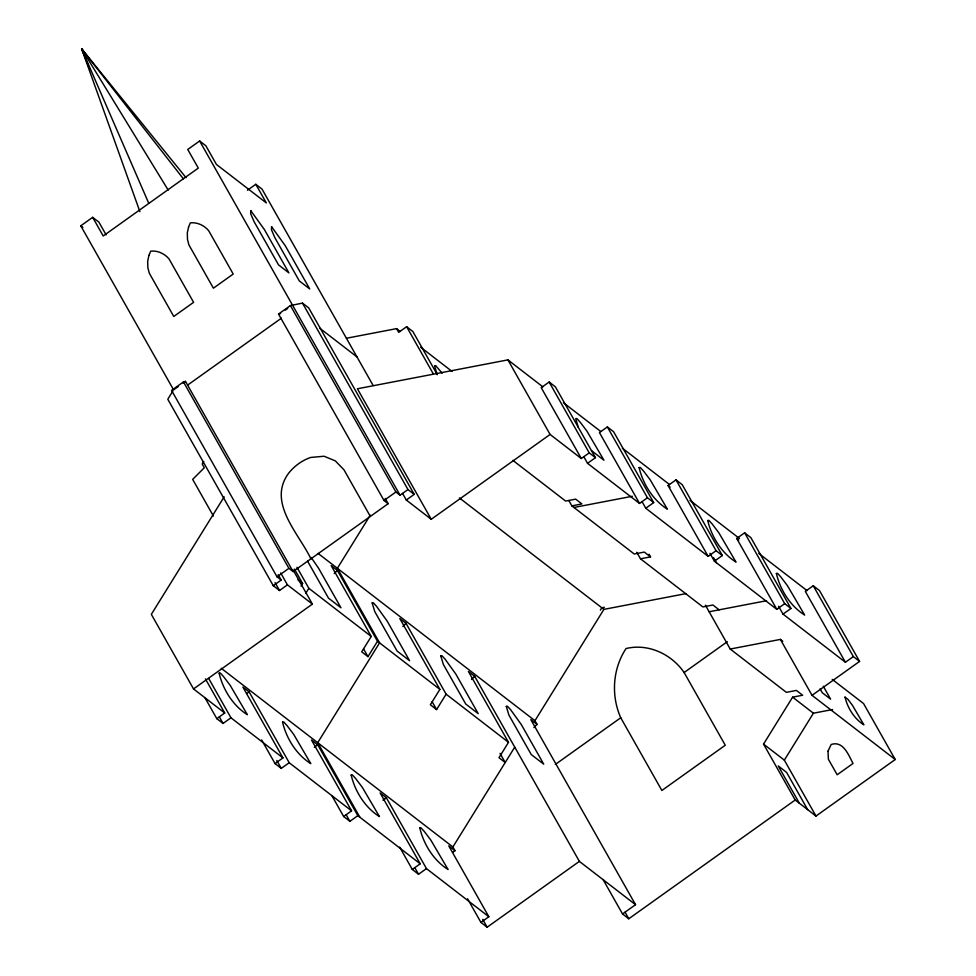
<?xml version="1.0" encoding="UTF-8"?>
<svg xmlns="http://www.w3.org/2000/svg" width="976" height="976" viewBox="0 0 976 976"><rect width="100%" height="100%" fill="white"/><g stroke="black" fill="none" stroke-linecap="round" stroke-linejoin="round"><path stroke-width="1.46" d="M172.874 391.047L167.787 399.257L273.268 585.698L279.514 590.504L287.432 584.856L312.393 604.107L193.529 688.934L151.341 614.355L224.151 496.845M203.777 461.453L202.203 464.015L204.301 467.736L192.675 479.387L213.39 516.023M301.035 586.064L302.621 583.502L294.459 569.069M305.683 593.445L308.855 588.321L296.985 567.324M370.258 515.218L337.379 568.288L379.566 642.855L317.712 742.699L359.9 817.266M371.246 636.45L361.718 651.822L367.964 656.641L377.492 641.256L337.403 570.411L331.169 565.592L371.246 636.45L308.855 588.321M439.883 689.385L430.355 704.757L436.589 709.576L446.117 694.192L406.028 623.347L399.794 618.54L439.883 689.385L377.492 641.256M603.07 879.535L622.542 913.963L635.535 904.691L579.378 861.381L474.665 676.295L468.419 671.476L508.508 742.321L498.98 757.705L505.214 762.512L500.029 753.362M452.73 852.316L454.999 850.694L452.888 846.973L514.742 747.14M600.374 610.122L601.826 607.78L604.339 607.292M533.872 727.596L537.056 724.412L534.946 720.691L603.9 609.378L686.03 593.615M832.235 679.394L863.577 703.574L895.224 759.511L815.985 816.058L795.184 800.015L763.537 744.09L792.61 697.169L802.65 695.241L796.404 690.422L786.375 692.35L730.219 649.04L705.416 605.193M815.985 816.058L784.338 760.133L813.411 713.212L832.589 709.528M334.231 573.583L337.403 570.411M402.856 626.531L406.028 623.347M471.493 679.467L474.665 676.295M178.352 386.484L173.606 389.875L80.776 225.81L92.659 217.331L98.905 222.138L106.091 234.85M247.465 190.235L255.785 184.293L266.338 202.935L216.428 164.444L205.875 145.79L199.641 140.983L187.746 149.462L198.299 168.104L103.212 235.972L92.659 217.331M385.178 498.407L388.167 503.701L293.081 571.558L185.489 381.396L183.439 381.909L171.556 390.4L277.038 576.828L281.198 580.037L273.268 585.698M388.167 503.701L384.007 500.493L278.526 314.052L290.409 305.561L302.487 303.121L308.733 307.928L414.214 494.368L406.297 500.029L402.551 493.417M183.11 383.092L185.489 381.396M285.321 310.136L287.7 308.44M187.599 385.117L281.454 318.139M437.285 374.686L412.848 331.511L406.614 326.704L398.684 332.352L396.573 328.631L346.407 338.257M595.458 457.671L555.381 386.825L549.134 382.019L541.216 387.667L581.293 458.513L589.223 452.864L595.458 457.671L587.54 463.332L583.831 456.768M277.038 576.828L288.92 568.349L293.081 571.558M384.007 500.493L395.89 492.002L400.05 495.21L407.98 489.562L414.214 494.368M406.297 500.029L431.246 519.281L550.098 434.454L581.293 458.513M653.688 502.591L613.611 431.746L607.365 426.927L599.447 432.588L639.524 503.433L647.454 497.772L653.688 502.591L645.77 508.252L642.062 501.688M246.843 693.497L249.112 691.874L289.201 762.732L351.58 810.849L343.662 816.509L331.779 795.513M204.923 697.657L216.806 718.653L224.724 712.992L205.424 678.881M216.806 718.653L223.04 723.46L230.97 717.811L282.955 757.913L275.037 763.574L261.666 739.954M722.325 555.527L716.079 550.72L708.161 556.369L668.072 485.523L676.002 479.875L682.236 484.682L722.325 555.527L714.395 561.188L709.942 553.319M275.037 763.574L281.271 768.38L289.201 762.732M314.345 747.238L317.737 744.822L357.826 815.668L420.217 863.797L412.287 869.445L399.672 847.144M790.95 608.475L784.716 603.656L776.786 609.317L736.709 538.471L744.627 532.811L750.861 537.617L790.95 608.475L783.02 614.124L778.567 606.255M343.662 816.509L349.896 821.316L357.826 815.668M382.97 800.186L386.374 797.758L426.451 868.603L488.842 916.732L480.924 922.393L467.553 898.774M555.332 764.44L620.736 717.763C610.927 695.595 612.611 668.841 626.055 648.54C648.198 643.172 671.512 654.079 684.127 672.525L725.266 745.237L661.874 790.475L620.736 717.763M684.127 672.525L727.315 641.696M859.575 661.411L819.498 590.565L813.252 585.746L805.334 591.407L845.411 662.253L853.341 656.592L859.575 661.411L812.032 695.339L780.385 639.414L730.219 649.04M412.287 869.445L418.533 874.264L426.451 868.603M480.924 922.393L487.158 927.2L579.378 861.381M622.542 913.963L628.788 918.77L795.184 800.015M383.775 799.393L386.374 797.758L380.128 792.951L420.217 863.797M278.526 314.052L280.576 313.528M542.876 386.85L507.91 359.876L357.411 388.777L431.246 519.281M568.898 500.627L571.875 505.873L581.903 503.945L575.669 499.139L565.629 501.066L512.839 460.343M573.949 507.483L632.35 496.259M636.791 552.257L640.5 558.809L650.528 556.881L649.052 554.27M709.125 611.757L766.526 600.728M563.372 402.661L600.74 431.49M622.444 448.228L669.463 484.499M689.971 500.322L739.454 538.484M758.767 553.392L807.042 590.626M668.072 485.523L670.158 487.134M736.709 538.471L738.783 540.07M255.785 184.293L262.032 189.112L373.149 385.52M591.468 450.607L603.949 460.233L586.771 430.904L580.061 422.047L576.828 418.497L575.694 418.68L578.292 427.293M587.54 463.332L639.524 503.433M645.77 508.252L708.161 556.369M714.395 561.188L776.786 609.317M783.02 614.124L845.411 662.253M396.573 328.631L400.197 331.425M420.717 347.249L452.095 371.453M780.385 639.414L782.801 641.269M650.528 556.881L644.294 552.074L634.254 554.002L571.875 505.873M719.166 609.829L712.919 605.01L702.891 606.938L640.5 558.809M812.032 695.339L895.224 759.511M319.921 328.339L356.96 356.899M792.61 697.169L813.411 713.212M459.428 497.943L603.9 609.378M763.537 744.09L784.338 760.133M80.776 225.81L82.862 227.408M318.066 553.392L534.946 720.691M537.056 724.412L530.81 719.605L635.535 904.691M297.9 579.854L302.621 583.502M446.117 694.192L508.508 742.321M221.259 668.292L452.888 846.973M249.112 691.874L242.878 687.067L282.955 757.913M317.737 744.822L311.503 740.003L351.58 810.849M454.999 850.694L448.765 845.887L488.842 916.732M193.529 688.934L224.724 712.992M186.05 177.681L81.642 48.8L139.897 211.658M442.152 373.235L435.674 365.61L434.54 365.793L437.126 374.406M183.39 178.828L81.642 48.8L89.536 68.588M311.137 557.442L318.591 568.239L340.953 607.767L328.485 598.142L307.611 561.249M86.815 56.279L81.642 48.8L148.657 203.057M168.201 190.088L81.642 48.8L84.473 54.18M813.252 585.746L853.341 656.592M744.627 532.811L784.716 603.656M823.28 686.213L830.6 699.158L822.28 692.74L820.084 688.849M676.002 479.875L716.079 550.72M713.517 557.552L716.482 562.786M607.365 426.927L647.454 497.772M807.664 809.641L786.571 772.358L778.25 765.94L799.344 803.224M549.134 382.019L589.223 452.864M507.91 359.876L550.098 434.454M406.614 326.704L433.259 373.796M302.487 303.121L407.98 489.562M199.641 140.983L400.05 495.21M290.409 305.561L395.89 492.002M625.03 912.145L628.788 918.77M370.343 516.426L343.967 469.81L335.317 460.879L324.081 456.243L310.636 457.463A43.53 36.893 -52.4 0 0 288.737 473.092C266.875 502.445 298.705 533.201 310.905 558.833M432.148 701.72L436.589 709.576M363.523 648.784L367.964 656.641M292.995 569.825L312.393 604.107M183.439 381.909L288.92 568.349M482.705 919.331L487.158 927.2M280.698 572.949L287.432 584.856M278.209 574.754L281.198 580.037M275.025 582.574L279.514 590.504M414.812 867.701L418.533 874.264M346.187 814.765L349.896 821.316M276.818 760.511L281.271 768.38M208.693 678.454L230.97 717.811M219.332 716.909L223.04 723.46M219.124 673.159C222.894 689.41 233.008 705.733 247.379 714.713L230.202 685.384L223.492 676.527L220.259 672.976L219.124 673.159M282.552 722.094C286.322 738.332 296.436 754.668 310.807 763.635L293.63 734.306L286.92 725.461L283.687 721.911L282.552 722.094M351.177 775.029C354.947 791.28 365.073 807.603 379.432 816.57L362.255 787.254L355.545 778.397L352.312 774.846L351.177 775.029M372.161 602.936L374.747 611.549L397.11 651.077L409.591 660.703L387.228 621.175L376.529 606.303L373.283 602.753L372.161 602.936M419.814 827.965C423.584 844.216 433.698 860.539 448.069 869.518L430.892 840.19L424.182 831.332L420.937 827.782L419.814 827.965M440.786 655.872L443.372 664.497L465.735 704.013L478.216 713.639L455.853 674.123L445.154 659.239L441.908 655.689L440.786 655.872M506.3 706.404L508.886 715.03L531.249 754.546L543.73 764.171L521.367 724.656L510.668 709.772L507.422 706.234L506.3 706.404M639.121 467.614C642.891 483.852 653.017 500.188 667.377 509.155L650.199 479.826L643.489 470.981L640.256 467.431L639.121 467.614M707.759 520.55C711.528 536.788 721.642 553.124 736.014 562.091L718.824 532.774L712.126 523.917L708.881 520.367L707.759 520.55M776.384 573.485C780.153 589.736 790.267 606.059 804.639 615.039L787.461 585.71L780.751 576.853L777.518 573.302L776.384 573.485M845.045 697.12C847.558 707.954 854.293 718.836 863.882 724.826L852.426 705.27L847.949 699.365L845.045 697.12M828.038 751.105L828.368 759.23L837.164 774.773L853.012 763.464C848.681 755.29 843.252 740.357 831.162 744.505L828.038 751.105M148.938 255.358L147.693 261.141L147.864 267.57L149.255 273.121L173.777 316.468L193.59 302.328L169.068 258.982C164.615 253.638 157.722 250.405 150.719 251.137L148.938 255.358M188.563 227.079L187.319 232.874L187.477 239.303L188.88 244.842L213.402 288.188L233.215 274.049L208.681 230.702C204.228 225.358 197.335 222.138 190.344 222.857L188.563 227.079M250.759 210.621L250.673 213.707L254.004 221.528L278.526 264.874L288.92 272.902L264.398 229.555L250.759 210.621M271.56 226.664L271.474 229.75L274.793 237.571L299.315 280.917L309.721 288.945L285.187 245.598L271.56 226.664"/></g></svg>
